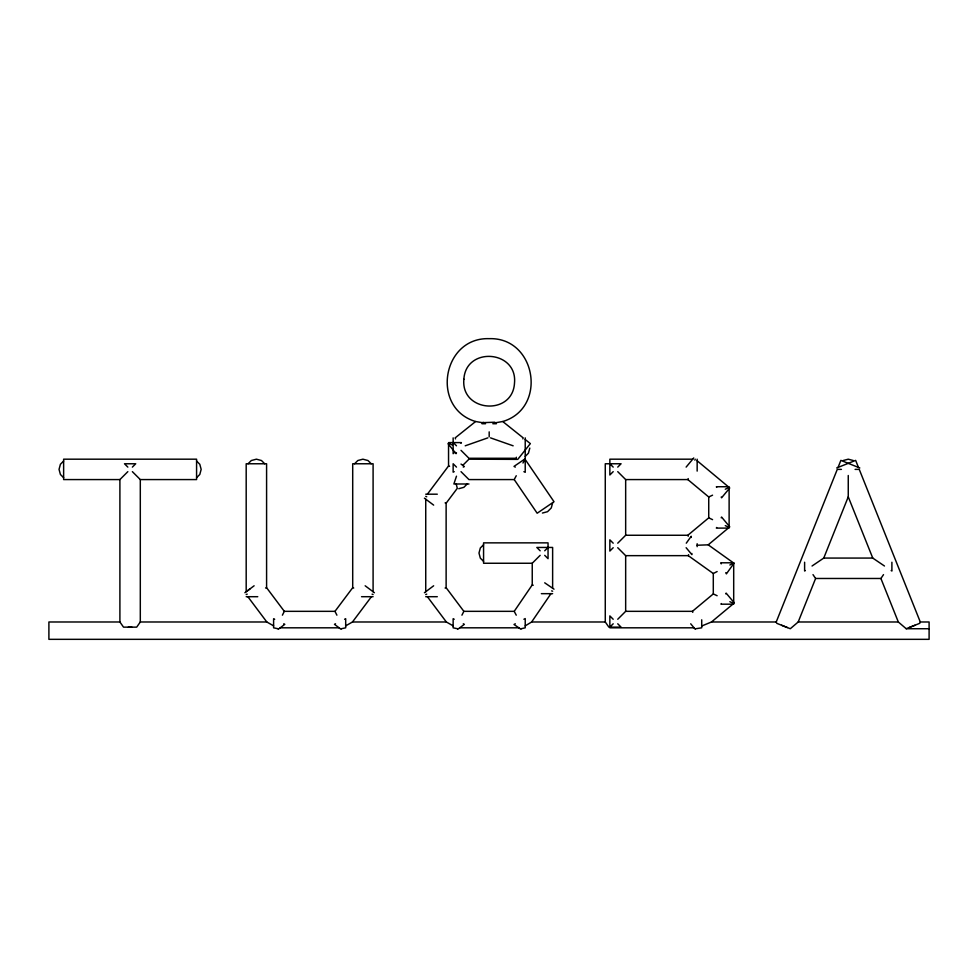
<?xml version="1.0" encoding="UTF-8"?>
<svg xmlns="http://www.w3.org/2000/svg" width="978" height="978" viewBox="0 0 978 978"><rect width="100%" height="100%" fill="white"/><g stroke="black" fill="none" stroke-linecap="round" stroke-linejoin="round"><path stroke-width="1.47" d="M529.807 448.083L528.438 453.181L525.223 456.396M552.631 502.851L551.262 507.949L547.533 511.69L542.435 513.047M617.741 547.717L625.663 555.651L688.267 555.651L688.598 554.636M456.481 476.188L453.878 483.988L468.951 483.988M516.384 457.264L516.029 458.279L468.951 458.279L461.017 450.345M522.839 438.89L523.193 437.875L502.741 421.518L495.577 422.753M617.741 471.653L625.663 479.575L687.852 479.575L688.219 478.572M694.869 460.186L695.236 459.183M929.1 628.732L906.215 628.732L898.317 621.984L798.195 621.984L790.297 628.732L776.764 623.316L776.226 621.984L837.278 469.379L841.41 469.379M838.06 467.411L840.872 460.381L859.809 467.961M798.195 621.984L815.603 578.475L812.999 574.636M812.046 566.005L823.757 558.071L848.256 496.836L848.256 475.491M716.654 527.472L716.361 528.108L729.123 528.108M721.202 517.79L721.556 517.02L729.771 526.873M721.226 603.548L720.933 604.184L733.696 604.184M725.762 593.866L726.116 593.096L734.331 602.949M456.481 452.802L456.054 453.682L453.389 450.345M461.017 443.352L461.384 442.594L448.547 442.594M282.397 615.174L284.317 611.336L266.591 587.705L266.591 463.768L246.187 463.768L246.187 591.739M461.934 615.174L463.853 611.336L514.22 611.336L532.24 584.905L532.24 563.255L540.162 555.333M461.017 471.653L468.951 479.575L514.22 479.575L516.25 475.736M522.973 463.022L525.003 459.183M815.603 578.475L880.909 578.475L883.513 574.636M855.102 469.379L859.246 469.379L920.286 621.984L919.748 623.316L906.215 628.732M525.223 625.859L531.641 621.984L550.956 593.67M686.275 543.181L691.201 536.286L691.238 537.423M733.989 563.242L726.385 573.89L725.762 572.68M284.317 611.336L334.977 611.336L352.703 587.705L352.703 463.768L373.095 463.768L373.095 591.739M427.386 494.196L448.547 465.98L448.547 444.305M345.686 625.859L352.471 621.984L371.432 596.702M463.853 611.336L446.127 587.705L446.127 503.205L457.301 488.315L456.2 483.988M482.875 422.643L494.685 422.227L496.359 423.731L492.814 423.731M483.156 422.276L481.995 423.731L485.553 423.731M524.978 450.345L517.753 459.379L468.951 459.183L462.753 465.369M686.128 467.105L693.757 457.949M729.771 487.961L721.556 497.814L721.202 497.044M914.907 625.26L909.137 627.558M63.631 461.054L60.416 464.281L59.047 469.379L60.416 474.477L63.631 477.704M273.608 625.859L266.811 621.984L140.306 621.984L136.7 627.142L123.521 627.142L119.903 621.984L119.903 479.575L127.837 471.653M132.372 467.105L135.71 463.768L124.499 463.768L127.837 467.105M196.578 477.704L199.793 474.477L201.162 469.379L199.793 464.281L196.578 461.054M248.07 463.768L251.297 460.54L256.395 459.183L261.493 460.54L264.708 463.768M354.574 463.768L357.801 460.54L362.899 459.183L367.997 460.54L371.224 463.768M454.758 452.068L453.144 453.682L453.144 450.039L447.997 443.621M467.203 483.988L463.853 487.337L458.755 488.707M483.572 544.734L480.345 547.961L478.988 553.059L480.345 558.157L483.572 561.384M613.194 471.653L609.856 474.99L609.856 459.183L692.742 459.183M617.741 467.105L621.079 463.768L605.272 463.768L605.272 621.984L608.878 627.142L621.079 627.142L617.741 623.793M544.709 550.797L548.047 547.448M613.194 547.717L609.856 551.066L609.856 539.844L613.194 543.181M617.741 543.181L625.663 535.259L687.852 535.259L708.732 517.851L708.732 496.983L687.852 479.575M609.856 627.142L613.194 623.793M617.741 619.257L625.663 611.336L692.412 611.336L713.292 593.927L713.292 573.524L688.267 555.651M697.155 545.247L708.219 544.832L728.292 528.108M701.715 626.006L711.483 621.984L732.852 604.184M482.777 422.753L475.614 421.518L455.173 437.875L455.528 438.89M254.121 585.785L244.867 592.729M247.202 590.981L250.038 588.854M278.29 629.233L284.818 624.331L283.754 623.793M424.403 592.729L433.657 585.785M457.826 629.233L464.367 624.331L463.291 623.793M524.88 459L514 466.408L515.32 467.105M805.346 570.541L804.613 571.042L804.613 562.24M515.32 623.793L514 624.49L520.883 629.184M523.902 619.257L525.223 618.561L525.223 627.815L521.201 628.732M713.292 573.524L717.131 571.543M729.857 565.003L733.696 563.022M454.208 471.653L453.144 472.178L453.144 463.768L456.481 467.105M463.291 467.105L464.367 466.567L461.017 464.073M335.54 623.793L334.464 624.331L341.004 629.233M344.611 619.257L345.686 618.719L345.686 627.815L341.383 628.732M708.732 496.983L712.571 495.174M725.285 489.22L729.123 487.423M836.703 467.961L855.64 460.381L858.452 467.411M502.851 421.494C547.827 407.936 536.127 337.055 489.183 338.669C442.239 337.055 430.528 407.936 475.504 421.494M695.847 628.732L701.715 627.815L701.715 619.808M465.222 445.809L487.826 437.875M246.187 594.502L247.202 594.159M265.576 588.035L266.591 587.705M425.736 594.502L426.738 594.159M445.112 588.035L446.127 587.705M843.158 460.54L848.256 459.183L853.354 460.54M131.847 627.142L128.362 627.142M119.903 479.575L63.631 479.575L63.631 459.183L196.578 459.183L196.578 479.575L140.306 479.575L132.372 471.653M729.123 486.726L716.361 486.726L716.654 487.35M425.736 494.196L437.3 494.196M823.757 558.071L872.755 558.071L884.467 566.005M733.696 562.802L720.676 562.802L721.226 563.866M532.24 563.255L483.572 563.255L483.572 542.863L548.047 542.863L548.047 558.67L544.709 555.333M541.36 593.67L552.631 593.67M246.187 596.702L257.764 596.702M361.53 596.702L373.095 596.702M425.736 596.702L437.3 596.702M119.903 621.984L48.9 621.984L48.9 639.331L929.1 639.331L929.1 621.984L920.286 621.984M352.471 621.984L446.347 621.984L453.144 625.859M531.641 621.984L605.272 621.984M711.483 621.984L776.226 621.984M280.185 627.815L339.097 627.815M459.721 627.815L518.866 627.815M694.038 627.815L609.856 627.815L609.856 615.92L613.194 619.257M787.388 627.558L781.605 625.26M532.24 584.905L533.242 585.223M551.629 590.895L552.631 591.201M448.547 465.98L449.562 466.31M425.736 496.408L426.738 496.751M445.112 502.875L446.127 503.205M352.703 587.705L353.706 588.035M372.08 594.159L373.095 594.502M490.54 437.875L513.144 445.809M708.732 517.851L712.571 519.648M725.285 525.614L729.123 527.411M713.292 593.927L717.131 595.724M729.857 601.69L733.696 603.487M448.547 443.181L452.398 445.027M454.208 619.257L453.144 618.719L453.144 627.815L457.447 628.732M274.671 619.257L273.608 618.719L273.608 627.815L277.911 628.732M523.902 471.653L525.223 472.337L525.223 459.183M891.166 570.541L891.899 571.042L891.899 562.24M544.709 582.815L554.025 589.172M708.219 544.832L733.366 562.802M424.403 498.181L433.657 505.113M365.161 585.785L374.415 592.729M525.223 439.501L530.357 443.621L525.223 450.039L525.223 458.279M697.155 460.772L728.292 486.726M609.856 463.768L613.194 467.105M453.279 442.594L456.481 445.809M540.162 550.797L536.824 547.448L552.631 547.448L552.631 588.218M686.128 547.717L691.886 554.624L691.837 553.487M690.7 623.793L695.236 629.245M427.386 596.702L446.347 621.984M247.85 596.702L266.811 621.984M525.223 459.501L554.025 501.738L537.166 513.23L514.22 479.575M514.22 611.336L516.25 615.174M334.977 611.336L336.897 615.174M848.256 496.836L872.755 558.071M880.909 578.475L898.317 621.984M687.852 535.259L688.219 536.262M692.412 611.336L692.779 612.338M733.696 563.646L733.696 602.179M729.123 488.719L729.123 526.103M697.155 459.183L697.155 471.103M697.155 543.731L697.155 546.665M625.663 479.575L625.663 535.259M625.663 555.651L625.663 611.336M525.223 437.875L525.223 449.66M489.183 431.873L489.183 436.799M453.144 437.875L453.144 449.66M425.736 499.171L425.736 591.739M140.306 479.575L140.306 621.984M463.878 379.219C460.614 412.141 512.558 416.237 514.489 383.205C517.753 350.271 465.809 346.188 463.878 379.219"/></g></svg>
